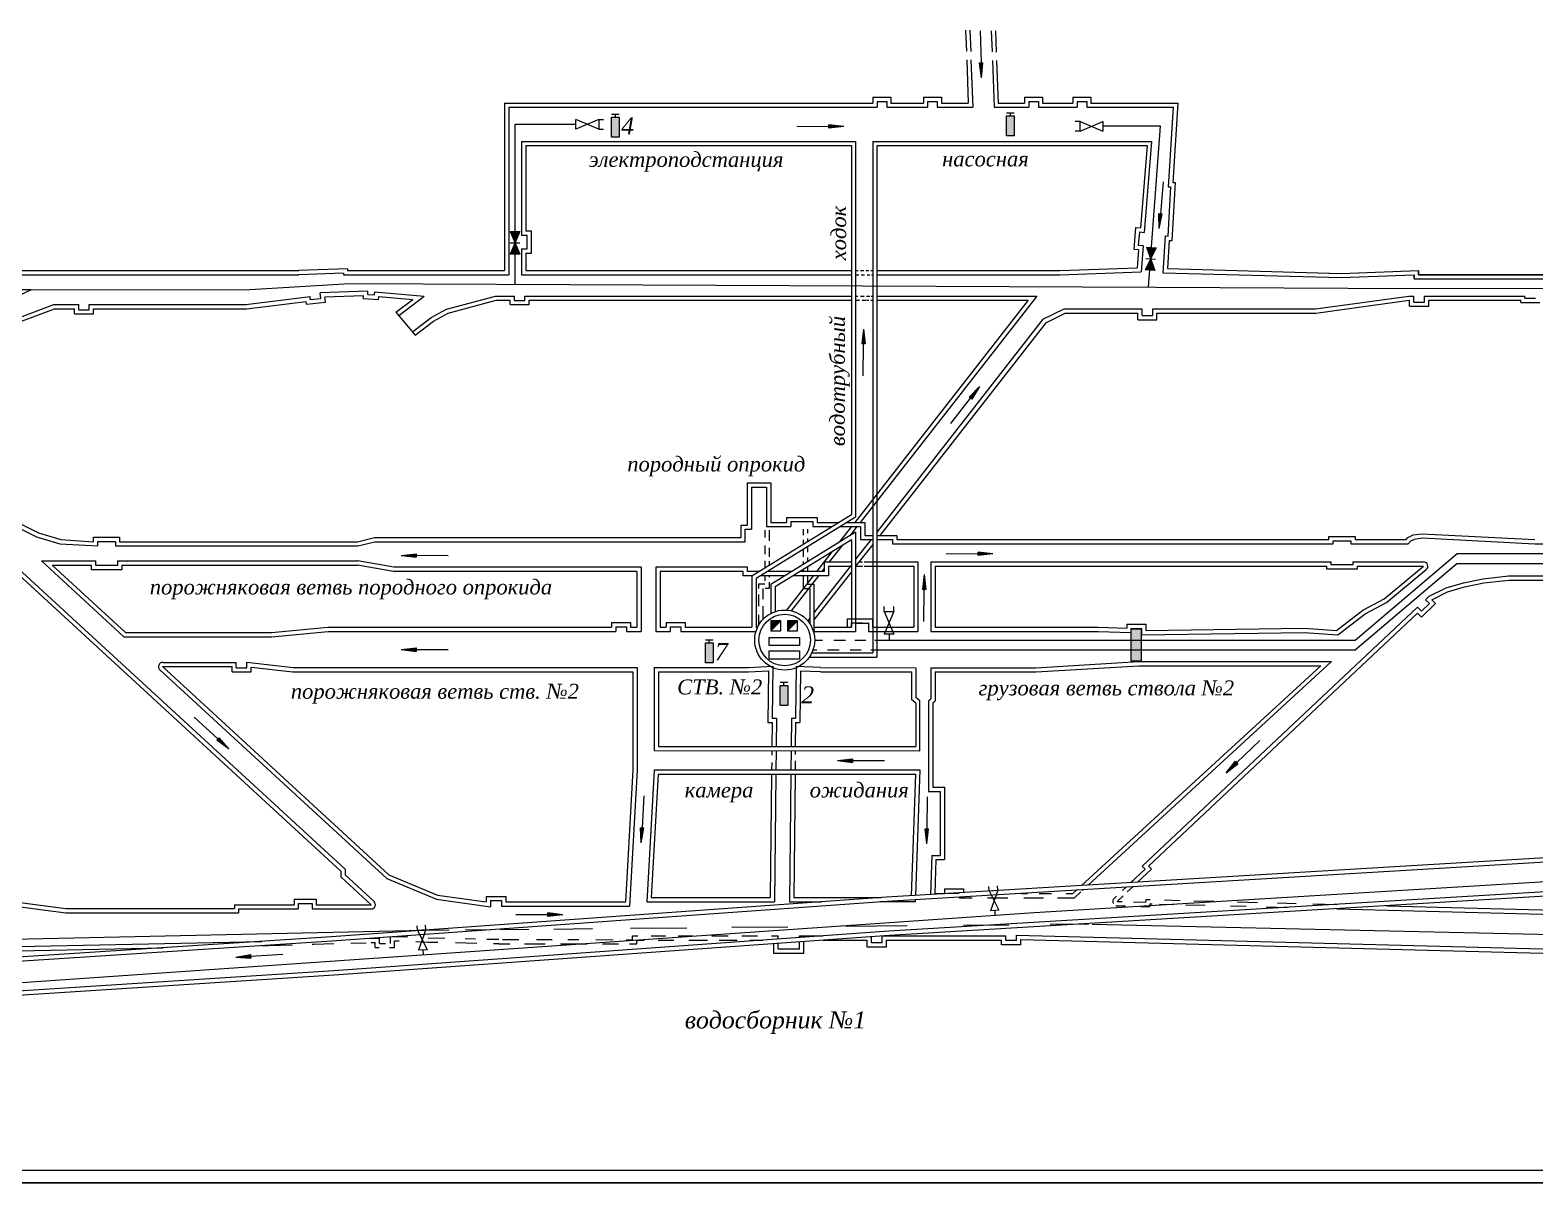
# Model space of a CAD drawing. Header units: millimetres. Extents: x -233 to 1249, y -32 to 414.
# Drawn here: x 407.6 to 760.8, y -32.4 to 238.2 of the extents above; entities that cross this region are included whole.
import ezdxf

# ---------------------------------------------------------------- set-up
doc = ezdxf.new("R2010")
doc.units = ezdxf.units.MM
for name, color, linetype, lineweight in [('Перемычки', 1, 'Continuous', 20), ('ПОТ', 1, 'Continuous', 20), ('Струя', 1, 'Continuous', 20)]:
    doc.layers.add(name, color=color, linetype=linetype, lineweight=lineweight)
doc.styles.get("Standard").update_dxf_attribs({"font": 'timesi.ttf'})

msp = doc.modelspace()

# ---------------------------------------------------------------- hatches: boundary and pattern name
for points in [[(581.46, 97.17), (583.79, 99.5), (581.46, 99.5)], [(585.38, 97.17), (587.71, 99.5), (585.38, 99.5)]]:
    msp.add_hatch(color=256).paths.add_polyline_path(points)
at = {"layer": 'Перемычки'}
h = msp.add_hatch(color=256, dxfattribs=at)
h.paths.add_polyline_path([(668.4, 97.66), (666.04, 97.66), (666.04, 95.03), (668.4, 95.03)])
h.paths.add_polyline_path([(668.4, 95.03), (666.04, 95.03), (666.04, 92.74), (668.4, 92.74)])
h.paths.add_polyline_path([(668.4, 92.74), (666.04, 92.74), (666.04, 90.08), (668.4, 90.08)])
at = {"layer": 'ПОТ'}
h = msp.add_hatch(color=256, dxfattribs=at)
h.paths.add_polyline_path([(545.91, 217.78), (544.08, 217.78), (544.08, 213.08), (545.91, 213.08)])
h.paths.add_polyline_path([(638.62, 218.09), (636.79, 218.09), (636.79, 213.39), (638.62, 213.39)])
h = msp.add_hatch(color=256, dxfattribs=at)
h.paths.add_polyline_path([(521.47, 190.97), (520.33, 190.97), (521.47, 188.31)])
h.paths.add_polyline_path([(522.6, 190.97), (521.47, 190.97), (521.47, 188.31)])
h = msp.add_hatch(color=256, dxfattribs=at)
h.paths.add_polyline_path([(521.47, 188.31), (521.47, 185.65), (522.6, 185.65)])
h.paths.add_polyline_path([(521.47, 188.31), (520.33, 185.65), (521.47, 185.65)])
h = msp.add_hatch(color=256, dxfattribs=at)
h.paths.add_polyline_path([(670.8, 187.17), (669.67, 187.24), (670.63, 184.51)])
h.paths.add_polyline_path([(671.93, 187.1), (670.8, 187.17), (670.63, 184.51)])
h = msp.add_hatch(color=256, dxfattribs=at)
h.paths.add_polyline_path([(670.63, 184.51), (670.47, 181.85), (671.6, 181.78)])
h.paths.add_polyline_path([(670.63, 184.51), (669.34, 181.92), (670.47, 181.85)])
for points in [[(567.92, 94.36), (566.1, 94.36), (566.1, 89.65), (567.92, 89.65)], [(585.47, 84.39), (583.65, 84.39), (583.65, 79.68), (585.47, 79.68)]]:
    msp.add_hatch(color=256, dxfattribs=at).paths.add_polyline_path(points)
at = {"layer": 'Струя'}
for points in [[(631.24, 230.53), (630.43, 230.5), (630.94, 227.04)], [(595.1, 216.01), (595.1, 215.2), (598.58, 215.59)], [(673.32, 195.07), (672.5, 195.14), (672.61, 191.64)], [(602.82, 164.56), (603.63, 164.56), (603.25, 168.04)], [(628, 152.04), (628.64, 151.54), (630.46, 154.53)], [(498.2, 114.46), (498.21, 115.28), (494.73, 114.89)], [(630.14, 115.68), (630.13, 114.86), (633.61, 115.26)], [(617.04, 106.93), (617.85, 106.93), (617.47, 110.41)], [(498.2, 92.35), (498.21, 93.17), (494.73, 92.77)], [(451.96, 72.11), (451.41, 71.51), (454.25, 69.45)], [(600.62, 66.3), (600.62, 67.12), (597.14, 66.73)], [(691.11, 65.98), (690.55, 66.57), (688.32, 63.88)], [(551.66, 50.91), (550.85, 50.96), (551.07, 47.46)], [(618.49, 50.69), (617.67, 50.69), (618.06, 47.21)], [(529.15, 30.97), (529.14, 30.15), (532.62, 30.55)], [(459.43, 20.35), (459.38, 21.17), (455.94, 20.55)]]:
    msp.add_hatch(color=1, dxfattribs=at).paths.add_polyline_path(points)

# ---------------------------------------------------------------- linework, layer by layer
for p, q in [((627.19, 238.22), (627.37, 233.24)), ((628.2, 238.2), (628.38, 233.22)), ((633.2, 238.07), (633.38, 233.09)), ((634.2, 238.05), (634.39, 233.07)), ((627.45, 231.24), (627.82, 221.1)), ((628.45, 231.21), (628.85, 220.1)), ((633.46, 231.09), (633.86, 220.1)), ((634.46, 231.06), (634.82, 221.1)), ((518.96, 221.1), (518.96, 181.79)), ((518.96, 221.1), (605.43, 221.1)), ((519.96, 220.1), (519.96, 180.79)), ((519.96, 220.1), (606.43, 220.1)), ((605.43, 222.48), (605.43, 221.1)), ((605.43, 222.48), (609.66, 222.48)), ((606.43, 221.48), (606.43, 220.1)), ((606.43, 221.48), (608.66, 221.48)), ((608.66, 221.48), (608.66, 220.1)), ((608.66, 220.1), (618.28, 220.1)), ((609.66, 222.48), (609.66, 221.1)), ((609.66, 221.1), (617.28, 221.1)), ((617.28, 222.48), (617.28, 221.1)), ((617.28, 222.48), (621.51, 222.48)), ((618.28, 221.48), (618.28, 220.1)), ((618.28, 221.48), (620.51, 221.48)), ((620.51, 221.48), (620.51, 220.1)), ((620.51, 220.1), (628.85, 220.1)), ((621.51, 222.48), (621.51, 221.1)), ((621.51, 221.1), (627.82, 221.1)), ((633.86, 220.1), (642.03, 220.1)), ((634.82, 221.1), (641.03, 221.1)), ((641.03, 222.48), (641.03, 221.1)), ((641.03, 222.48), (645.26, 222.48)), ((642.03, 221.48), (642.03, 220.1)), ((642.03, 221.48), (644.26, 221.48)), ((644.26, 221.48), (644.26, 220.1)), ((644.26, 220.1), (653.38, 220.1)), ((645.26, 222.48), (645.26, 221.1)), ((645.26, 221.1), (652.38, 221.1)), ((652.38, 222.48), (652.38, 221.1)), ((652.38, 222.48), (656.61, 222.48)), ((653.38, 221.48), (653.38, 220.1)), ((653.38, 221.48), (655.61, 221.48)), ((655.61, 221.48), (655.61, 220.1)), ((655.61, 220.1), (675.9, 220.1)), ((656.61, 222.48), (656.61, 221.1)), ((656.61, 221.1), (676.96, 221.1)), ((675.9, 220.1), (674.73, 201.42)), ((676.96, 221.1), (675.8, 202.42)), ((522.96, 212.1), (601.38, 212.1)), ((522.96, 212.1), (522.96, 190.02)), ((601.38, 212.1), (601.38, 123.88)), ((605.38, 212.1), (670.84, 212.1)), ((605.38, 212.1), (605.38, 92.04)), ((670.84, 212.1), (669.12, 190.74)), ((523.96, 211.1), (600.38, 211.1)), ((523.96, 211.1), (523.96, 191.02)), ((600.38, 211.1), (600.38, 124.44)), ((606.38, 211.1), (669.76, 211.1)), ((606.38, 211.1), (606.38, 91.04)), ((669.76, 211.1), (668.21, 191.82)), ((674.7, 189.85), (675.37, 201.42)), ((674.73, 201.42), (675.37, 201.42)), ((675.64, 188.8), (676.42, 202.42)), ((675.8, 202.42), (676.42, 202.42)), ((525.32, 191.02), (523.96, 191.02)), ((525.32, 185.84), (525.32, 191.02)), ((666.72, 186.74), (667.15, 191.91)), ((667.15, 191.91), (668.21, 191.82)), ((667.8, 187.65), (668.07, 190.83)), ((668.07, 190.83), (669.12, 190.74)), ((524.32, 190.02), (522.96, 190.02)), ((524.32, 186.84), (524.32, 190.02)), ((668.87, 187.56), (667.8, 187.65)), ((668.87, 187.56), (668.37, 181.46)), ((674, 189.89), (673.47, 181.26)), ((674, 189.89), (674.7, 189.85)), ((674.93, 188.84), (674.53, 182.23)), ((674.93, 188.84), (675.64, 188.8)), ((522.96, 186.84), (524.32, 186.84)), ((522.96, 186.84), (522.96, 180.79)), ((523.96, 185.84), (525.32, 185.84)), ((523.96, 185.84), (523.96, 181.79)), ((667.79, 186.65), (666.72, 186.74)), ((667.79, 186.65), (667.44, 182.41)), ((381.17, 180.79), (470.72, 180.79)), ((382.17, 181.79), (470.71, 181.79)), ((482.13, 182.2), (470.71, 181.79)), ((481.2, 181.17), (470.72, 180.79)), ((481.2, 181.17), (481.2, 180.79)), ((481.2, 180.79), (519.96, 180.79)), ((482.13, 182.2), (482.13, 181.79)), ((482.13, 181.79), (518.96, 181.79)), ((522.96, 180.79), (600.38, 180.79)), ((523.96, 181.79), (600.38, 181.79)), ((601.47, 181.79), (601.94, 181.79)), ((601.49, 180.79), (602.15, 180.79)), ((602.55, 181.79), (603.29, 181.79)), ((602.71, 180.79), (603.48, 180.79)), ((603.74, 181.79), (604.44, 181.79)), ((604.05, 180.79), (604.72, 180.79)), ((604.97, 181.79), (605.38, 181.79)), ((605.09, 180.79), (605.38, 180.79)), ((606.38, 181.79), (649.3, 181.79)), ((606.38, 180.79), (649.33, 180.79)), ((649.27, 181.79), (667.44, 182.41)), ((649.33, 180.79), (668.37, 181.46)), ((673.47, 181.26), (715.3, 180.11)), ((674.53, 182.23), (715.3, 181.11)), ((715.3, 181.11), (733.48, 181.81)), ((715.3, 180.11), (732.48, 180.76)), ((732.48, 180.76), (732.48, 179.79)), ((732.48, 179.79), (732.48, 180.76)), ((733.48, 181.81), (733.48, 180.79)), ((733.48, 180.79), (733.48, 181.81)), ((733.48, 180.79), (801.39, 180.79)), ((733.48, 180.79), (844.49, 180.79)), ((844.49, 180.79), (733.48, 180.79)), ((486.89, 176.91), (475.7, 176.51)), ((486.86, 176.14), (486.89, 176.91)), ((488.48, 176.06), (488.52, 176.79)), ((488.52, 176.79), (500.14, 175.77)), ((732.48, 179.79), (845.49, 179.79)), ((396.48, 167.51), (413.16, 173.79)), ((413.16, 173.79), (419.05, 173.79)), ((419.05, 172.58), (419.05, 173.79)), ((421.51, 172.58), (421.51, 173.79)), ((421.51, 173.79), (458.4, 173.79)), ((458.28, 173.79), (473.32, 175.64)), ((458.4, 172.79), (472.43, 174.53)), ((472.51, 173.85), (472.43, 174.53)), ((472.51, 173.85), (476.94, 174.33)), ((473.39, 174.95), (473.32, 175.64)), ((473.39, 174.95), (475.84, 175.22)), ((475.84, 175.22), (475.7, 176.51)), ((485.84, 175.87), (476.81, 175.55)), ((476.94, 174.33), (476.81, 175.55)), ((485.81, 175.19), (485.84, 175.87)), ((485.81, 175.19), (489.43, 175.01)), ((486.86, 176.14), (488.48, 176.06)), ((489.43, 175.01), (489.47, 175.7)), ((489.47, 175.7), (497.47, 175)), ((493.48, 171.99), (497.47, 175)), ((494.13, 171.22), (500.14, 175.77)), ((505.35, 172.73), (516.88, 175.79)), ((505.73, 171.8), (517.01, 174.79)), ((516.88, 175.79), (521.28, 175.79)), ((517.01, 174.79), (520.28, 174.79)), ((520.28, 173.77), (520.28, 174.79)), ((520.28, 173.77), (524.74, 173.77)), ((521.28, 174.77), (521.28, 175.79)), ((521.28, 174.77), (523.74, 174.77)), ((523.74, 174.77), (523.74, 175.79)), ((523.74, 175.79), (600.38, 175.79)), ((524.74, 173.77), (524.74, 174.79)), ((524.74, 174.79), (600.38, 174.79)), ((641.84, 174.79), (601.19, 122.66)), ((601.46, 175.79), (601.88, 175.79)), ((601.53, 174.79), (602.26, 174.79)), ((643.89, 175.79), (602.45, 122.66)), ((602.54, 175.79), (603.35, 175.79)), ((602.94, 174.79), (603.74, 174.79)), ((603.93, 174.79), (604.48, 174.79)), ((603.96, 175.79), (604.71, 175.79)), ((604.98, 174.79), (605.38, 174.79)), ((605, 175.79), (605.38, 175.79)), ((606.38, 175.79), (643.89, 175.79)), ((606.38, 174.79), (641.4, 174.79)), ((606.38, 174.79), (641.84, 174.79)), ((709.34, 172.79), (731.22, 175.79)), ((709.41, 171.79), (731.28, 174.79)), ((731.22, 175.79), (732.4, 175.79)), ((731.28, 174.79), (731.4, 174.79)), ((731.4, 173.38), (731.4, 174.79)), ((731.4, 173.38), (735.87, 173.38)), ((732.4, 174.38), (732.4, 175.79)), ((732.4, 174.38), (734.87, 174.38)), ((734.87, 174.38), (734.87, 175.79)), ((734.87, 175.79), (758.47, 175.79)), ((735.87, 173.38), (735.87, 174.79)), ((735.87, 174.79), (757.47, 174.79)), ((735.87, 174.79), (757.47, 174.79)), ((757.47, 174.3), (757.47, 174.79)), ((757.47, 174.3), (761.94, 174.3)), ((758.47, 175.3), (758.47, 175.79)), ((758.47, 175.3), (760.94, 175.3)), ((396.89, 166.59), (413.34, 172.79)), ((413.34, 172.79), (418.05, 172.79)), ((418.05, 171.58), (418.05, 172.79)), ((418.05, 171.58), (422.51, 171.58)), ((419.05, 172.58), (421.51, 172.58)), ((422.51, 171.58), (422.51, 172.79)), ((422.51, 172.79), (458.4, 172.79)), ((493.48, 171.99), (498.02, 166.64)), ((497.37, 167.4), (501.76, 170.73)), ((498.02, 166.64), (502.31, 169.89)), ((501.76, 170.73), (505.35, 172.73)), ((502.31, 169.89), (505.73, 171.8)), ((645.33, 170.33), (606.38, 120.39)), ((645.98, 169.53), (607.03, 119.6)), ((645.33, 170.33), (650.32, 172.79)), ((645.98, 169.53), (650.56, 171.79)), ((650.32, 172.79), (668.64, 172.79)), ((650.56, 171.79), (667.64, 171.79)), ((667.64, 170.22), (667.64, 171.79)), ((667.64, 170.22), (672.1, 170.22)), ((668.64, 171.22), (668.64, 172.79)), ((668.64, 171.22), (671.1, 171.22)), ((671.1, 171.22), (671.1, 172.79)), ((671.1, 172.79), (709.34, 172.79)), ((672.1, 170.22), (672.1, 171.79)), ((672.1, 171.79), (709.41, 171.79)), ((575.95, 131.93), (575.95, 122.02)), ((575.95, 131.93), (581.45, 131.93)), ((576.95, 130.93), (576.95, 121.02)), ((576.95, 130.93), (580.45, 130.93)), ((580.45, 130.93), (580.45, 121.66)), ((581.45, 131.93), (581.45, 122.66)), ((398.23, 124.7), (409.15, 119.28)), ((398.82, 125.51), (409.57, 120.19)), ((600.38, 124.44), (577, 110.03)), ((601.38, 123.88), (578, 109.47)), ((585.15, 123.83), (585.15, 122.66)), ((585.15, 123.83), (592.31, 123.83)), ((592.31, 123.83), (592.31, 122.66)), ((409.57, 120.19), (414.83, 118.61)), ((580.08, 120.83), (580.08, 119.14)), ((581.08, 120.83), (581.08, 118.35)), ((601.38, 120.36), (581.5, 108.1)), ((586.15, 122.83), (586.15, 121.66)), ((586.15, 122.83), (591.31, 122.83)), ((589.08, 121.05), (589.08, 119.68)), ((590.08, 121.05), (590.08, 120.11)), ((591.31, 122.83), (591.31, 121.66)), ((592.31, 122.66), (597.5, 122.66)), ((594.01, 121.66), (595.88, 121.66)), ((595.01, 122.66), (597.5, 122.66)), ((600.41, 121.66), (597.54, 117.99)), ((597.79, 121.66), (602.54, 121.66)), ((599.41, 122.66), (603.54, 122.66)), ((601.67, 121.66), (599.98, 119.49)), ((601.38, 120.36), (601.38, 97.04)), ((602.54, 121.66), (602.54, 118.6)), ((603.54, 122.66), (603.54, 119.6)), ((397.22, 117.43), (480.55, 40.8)), ((397.61, 118.43), (481.55, 41.24)), ((409.15, 119.28), (414.63, 117.61)), ((414.63, 117.61), (423.53, 117.12)), ((414.83, 118.61), (422.53, 118.12)), ((427.64, 117.12), (484.56, 117.12)), ((428.64, 118.12), (484.44, 118.12)), ((484.44, 118.12), (488.45, 119.1)), ((484.56, 117.12), (488.57, 118.1)), ((488.45, 119.1), (574.47, 119.1)), ((488.57, 118.1), (575.47, 118.1)), ((580.08, 117.21), (580.08, 115.2)), ((581.08, 116.69), (581.08, 114.54)), ((600.38, 118.57), (582.5, 107.54)), ((589.08, 118.57), (589.08, 117.47)), ((590.08, 118.89), (590.08, 118.09)), ((590.08, 116.91), (590.08, 115.69)), ((598.21, 117.23), (595.19, 113.35)), ((600.38, 118.57), (600.38, 98.04)), ((604.99, 118.6), (601.38, 113.98)), ((605.38, 117.48), (601.38, 112.35)), ((602.54, 118.6), (605.38, 118.6)), ((603.54, 119.6), (605.38, 119.6)), ((606.38, 119.6), (611.04, 119.6)), ((606.38, 118.6), (610.04, 118.6)), ((610.04, 118.6), (610.04, 117.6)), ((610.04, 117.6), (713.47, 117.6)), ((611.04, 119.6), (611.04, 118.6)), ((611.04, 118.6), (712.47, 118.6)), ((717.58, 117.6), (731.08, 117.6)), ((718.58, 118.6), (730.59, 118.6)), ((730.59, 118.6), (730.99, 119.12)), ((730.99, 119.12), (732.23, 119.69)), ((731.08, 117.6), (731.64, 118.32)), ((731.64, 118.32), (732.52, 118.73)), ((732.23, 119.69), (734.27, 120)), ((732.52, 118.73), (734.32, 118.99)), ((734.27, 120), (760.8, 118.6)), ((734.32, 118.99), (760.77, 117.6)), ((760.77, 117.6), (775.6, 117.6)), ((410.28, 113.62), (429.65, 95.79)), ((410.28, 113.62), (423.03, 113.62)), ((428.14, 113.62), (484.58, 113.62)), ((580.08, 113.62), (580.08, 111.93)), ((581.08, 113.54), (581.08, 112.54)), ((589.08, 116.3), (589.08, 114.58)), ((589.08, 113.5), (589.08, 112.77)), ((590.08, 114.4), (590.08, 113.39)), ((595.77, 115.72), (592.16, 111.09)), ((594.01, 113.35), (600.38, 113.35)), ((602.16, 113.35), (603.01, 113.35)), ((603.37, 113.35), (616.01, 113.35)), ((616.01, 113.35), (616.01, 97.04)), ((619.01, 113.35), (619.01, 97.04)), ((619.01, 113.35), (712.97, 113.35)), ((718.08, 113.35), (734.68, 113.35)), ((412.84, 112.62), (430.04, 96.79)), ((412.84, 112.62), (422.03, 112.62)), ((429.14, 112.62), (484.49, 112.62)), ((550, 111.1), (550, 98.04)), ((551, 112.1), (551, 97.04)), ((554.5, 112.1), (554.5, 97.04)), ((555.5, 111.1), (555.5, 98.04)), ((577, 110.03), (577, 98.04)), ((580.08, 110.09), (580.08, 108.95)), ((581.08, 111.37), (581.08, 111.09)), ((581.08, 110.09), (581.08, 109.77)), ((591.38, 110.09), (585.11, 102.06)), ((592.65, 110.09), (586.26, 101.9)), ((589.08, 111.6), (589.08, 111.09)), ((589.08, 110.09), (589.08, 107.14)), ((590.08, 112.21), (590.08, 111.09)), ((590.08, 110.09), (590.08, 108.14)), ((600.38, 112.69), (591.59, 101.42)), ((600.38, 111.07), (591.59, 99.8)), ((594.01, 111.84), (593.43, 111.09)), ((595.01, 112.35), (600.38, 112.35)), ((595.55, 112.35), (598.48, 112.35)), ((601.38, 112.35), (603.01, 112.35)), ((603.37, 112.35), (615.01, 112.35)), ((615.01, 112.35), (615.01, 98.04)), ((620.01, 112.35), (620.01, 98.04)), ((620.01, 112.35), (711.97, 112.35)), ((719.08, 112.35), (734.68, 112.35)), ((725.41, 104.71), (734.68, 112.35)), ((725.96, 103.87), (735.31, 111.58)), ((748.62, 109.43), (754.62, 110.1)), ((754.62, 110.1), (763.91, 110.1)), ((578, 109.47), (578, 98.04)), ((578.57, 108.14), (578.57, 107.15)), ((580.08, 108.14), (578.57, 108.14)), ((579.57, 107.14), (579.57, 104.64)), ((581.08, 107.14), (580.16, 107.14)), ((581.08, 108.62), (581.08, 107.14)), ((581.5, 108.1), (581.5, 101.29)), ((582.5, 107.54), (582.5, 101.71)), ((589.08, 107.14), (590.59, 107.14)), ((590.08, 108.14), (591.59, 108.14)), ((590.59, 107.14), (590.59, 98.92)), ((591.59, 108.14), (591.59, 96.57)), ((736, 105.3), (739.94, 107.31)), ((736.58, 104.48), (740.31, 106.38)), ((739.94, 107.31), (744.05, 108.48)), ((740.31, 106.38), (744.29, 107.51)), ((744.05, 108.48), (748.62, 109.43)), ((744.29, 107.51), (748.78, 108.44)), ((748.78, 108.44), (754.67, 109.1)), ((754.67, 109.1), (762.91, 109.1)), ((578.57, 105.72), (578.57, 102.99)), ((579.57, 102.95), (579.57, 99.82)), ((733.28, 102.74), (668.66, 41.97)), ((720.41, 102.07), (725.41, 104.71)), ((720.96, 101.22), (725.96, 103.87)), ((734.22, 101.8), (733.28, 102.74)), ((737.45, 103.6), (734.21, 100.39)), ((736.03, 103.61), (734.22, 101.8)), ((736, 105.3), (735.15, 104.5)), ((736.03, 103.61), (735.15, 104.5)), ((737.45, 103.6), (736.58, 104.48)), ((544.09, 99.13), (544.09, 98.04)), ((544.09, 99.13), (548.56, 99.13)), ((548.56, 99.13), (548.56, 98.04)), ((556.88, 99.13), (556.88, 98.04)), ((556.88, 99.13), (561.34, 99.13)), ((561.34, 99.13), (561.34, 98.04)), ((578.57, 100.98), (578.57, 98.44)), ((583.79, 99.5), (581.46, 97.17)), ((587.71, 99.5), (585.38, 97.17)), ((590.59, 100.14), (590.13, 99.54)), ((599.36, 100.03), (599.36, 98.04)), ((599.36, 100.03), (601.7, 100.03)), ((600.36, 99.03), (600.36, 98.04)), ((600.36, 99.03), (602.88, 99.03)), ((601.35, 99.01), (604.45, 99.01)), ((601.36, 100.04), (605.54, 100.04)), ((603.57, 100.03), (605.36, 100.03)), ((604.35, 99.03), (604.36, 99.03)), ((604.36, 99.05), (604.36, 97.04)), ((605.36, 100.03), (605.36, 98.04)), ((733.26, 101.35), (670.09, 41.94)), ((714.23, 97.29), (720.41, 102.07)), ((714.54, 96.26), (720.96, 101.22)), ((734.21, 100.39), (733.26, 101.35)), ((429.65, 95.79), (464.33, 95.79)), ((430.04, 96.79), (464.29, 96.79)), ((464.29, 96.79), (477.52, 98.04)), ((464.33, 95.79), (477.56, 97.04)), ((477.52, 98.04), (544.09, 98.04)), ((477.56, 97.04), (545.09, 97.04)), ((545.09, 98.13), (545.09, 97.04)), ((545.09, 98.13), (547.56, 98.13)), ((547.56, 98.13), (547.56, 97.04)), ((547.56, 97.04), (551, 97.04)), ((548.56, 98.04), (550, 98.04)), ((554.5, 97.04), (557.88, 97.04)), ((555.5, 98.04), (556.88, 98.04)), ((557.88, 98.13), (557.88, 97.04)), ((557.88, 98.13), (560.34, 98.13)), ((560.34, 98.13), (560.34, 97.04)), ((560.34, 97.04), (577, 97.04)), ((561.34, 98.04), (577, 98.04)), ((567.5, 97.04), (577.98, 97.04)), ((578, 98.04), (578.36, 98.04)), ((591.59, 98.04), (600.38, 98.04)), ((591.59, 97.04), (601.38, 97.04)), ((604.36, 97.04), (616.01, 97.04)), ((605.36, 98.04), (615.01, 98.04)), ((619.01, 97.04), (658.29, 97.04)), ((620.01, 98.04), (658.3, 98.04)), ((658.29, 97.04), (666, 96.79)), ((658.3, 98.04), (665, 97.82)), ((665, 98.73), (665, 97.82)), ((665, 98.73), (669.46, 98.73)), ((666, 97.73), (666, 96.79)), ((666, 97.73), (668.46, 97.73)), ((668.46, 97.73), (668.46, 96.23)), ((668.46, 96.23), (706.63, 96.82)), ((669.46, 98.73), (669.46, 97.24)), ((669.46, 97.24), (706.64, 97.82)), ((706.63, 96.82), (714.54, 96.26)), ((706.64, 97.82), (714.23, 97.29)), ((591.09, 92.04), (605.38, 92.04)), ((438.73, 88.79), (455.01, 88.79)), ((438.73, 88.79), (491.85, 39.92)), ((438.74, 89.79), (456.01, 89.79)), ((455.01, 87.53), (455.01, 88.79)), ((456.01, 88.53), (456.01, 89.79)), ((456.01, 88.53), (458.47, 88.53)), ((458.47, 88.53), (458.47, 89.81)), ((458.47, 89.81), (469.35, 88.59)), ((459.47, 87.53), (459.47, 88.66)), ((459.47, 88.66), (469.26, 87.59)), ((469.35, 88.59), (550.07, 88.56)), ((550.07, 88.56), (550.07, 64.53)), ((554.07, 88.56), (554.07, 69.06)), ((554.07, 88.56), (576.21, 88.55)), ((576.21, 88.55), (581.92, 88.88)), ((581.92, 88.88), (581.79, 76.69)), ((587.41, 88.79), (587.29, 76.69)), ((593.11, 88.55), (587.41, 88.79)), ((590.52, 91.04), (606.38, 91.04)), ((593.11, 88.55), (615.51, 88.54)), ((615.51, 88.54), (615.51, 81.53)), ((619.01, 88.54), (619.01, 81.2)), ((619.01, 88.54), (643.68, 88.54)), ((620.01, 88.54), (620.01, 88.54)), ((643.68, 88.54), (667.76, 89.96)), ((643.71, 87.54), (667.82, 88.96)), ((710.52, 88.96), (654.35, 37.39)), ((713.09, 89.96), (655.93, 37.48)), ((667.76, 89.96), (713.09, 89.96)), ((667.82, 88.96), (710.52, 88.96)), ((438.06, 88.05), (491.31, 39.06)), ((455.01, 87.53), (459.47, 87.53)), ((469.26, 87.59), (549.07, 87.56)), ((549.07, 87.56), (549.07, 64.57)), ((555.07, 87.56), (555.07, 70.06)), ((555.07, 87.56), (576.23, 87.55)), ((576.23, 87.55), (580.9, 87.82)), ((580.9, 87.82), (580.78, 75.69)), ((588.4, 87.75), (588.28, 75.69)), ((593.1, 87.54), (588.4, 87.75)), ((593.1, 87.54), (614.51, 87.54)), ((614.51, 87.54), (614.51, 81.06)), ((619.01, 87.54), (619.01, 87.54)), ((620.01, 87.54), (620.01, 80.74)), ((620.01, 87.54), (643.71, 87.54)), ((616.41, 80.77), (615.51, 81.53)), ((615.51, 80.22), (614.51, 81.06)), ((615.51, 80.22), (615.51, 70.05)), ((616.41, 69.05), (616.41, 80.77)), ((618.51, 80.78), (619.01, 81.2)), ((618.51, 80.78), (618.51, 59.47)), ((619.51, 80.32), (620.01, 80.74)), ((619.51, 80.32), (619.51, 60.47)), ((580.78, 75.69), (581.78, 75.69)), ((581.78, 75.69), (581.72, 70.06)), ((581.79, 76.69), (582.79, 76.69)), ((582.79, 76.69), (582.72, 70.05)), ((586.29, 76.69), (586.22, 70.07)), ((586.29, 76.69), (587.29, 76.69)), ((587.28, 75.69), (587.22, 70.06)), ((587.28, 75.69), (588.28, 75.69)), ((554.06, 70.06), (554.07, 70.06)), ((554.06, 69.06), (616.41, 69.05)), ((555.07, 70.06), (615.51, 70.05)), ((581.71, 69.06), (581.69, 67.98)), ((582.71, 69.05), (582.66, 64.55)), ((586.21, 69.07), (586.16, 64.57)), ((587.21, 69.06), (587.2, 68.15)), ((549.06, 64.51), (547.35, 33.56)), ((550.07, 64.49), (548.3, 32.56)), ((554.07, 64.4), (552.36, 33.56)), ((554.06, 64.56), (616.45, 64.55)), ((554.07, 64.56), (554.07, 64.4)), ((581.68, 66.25), (581.66, 64.56)), ((587.18, 66.64), (587.16, 64.56)), ((1104.15, 64.34), (608.63, 34.65)), ((616.45, 64.55), (615.41, 35.06)), ((555.02, 63.56), (553.42, 34.56)), ((555.01, 63.56), (615.41, 63.55)), ((581.65, 63.56), (581.34, 34.56)), ((582.65, 63.55), (582.33, 33.56)), ((586.15, 63.57), (585.83, 33.56)), ((587.15, 63.56), (586.84, 34.56)), ((1104.27, 63.34), (608.7, 33.65)), ((615.41, 63.55), (614.41, 35)), ((619.51, 60.47), (622.21, 60.47)), ((622.21, 60.47), (622.21, 43.47)), ((618.51, 59.47), (621.21, 59.47)), ((621.21, 59.47), (621.21, 44.47)), ((1105.25, 56.39), (609.15, 26.67)), ((1105.24, 55.38), (609.22, 25.67)), ((619.24, 44.47), (618.92, 35.27)), ((619.24, 44.47), (621.21, 44.47)), ((620.21, 43.47), (619.93, 35.54)), ((620.21, 43.47), (622.21, 43.47)), ((480.55, 40.8), (480.55, 39.44)), ((480.55, 39.44), (487.66, 32.9)), ((481.55, 41.24), (481.55, 39.88)), ((481.55, 39.88), (488.34, 33.63)), ((491.31, 39.06), (502.99, 34.19)), ((491.85, 39.92), (503.25, 35.16)), ((669.36, 41.25), (665.99, 38.09)), ((670.79, 41.22), (667.55, 38.18)), ((668.66, 41.97), (669.36, 41.25)), ((670.09, 41.94), (670.79, 41.22)), ((619.93, 35.54), (622.2, 35.54)), ((622.2, 36.63), (622.2, 35.54)), ((622.2, 36.63), (626.67, 36.63)), ((623.2, 35.63), (623.2, 35.52)), ((623.2, 35.63), (625.67, 35.63)), ((626.67, 36.63), (626.67, 35.73)), ((640.29, 35.54), (641.71, 35.54)), ((644.44, 35.54), (647.36, 35.54)), ((650.75, 35.54), (652.34, 35.54)), ((653.18, 36.32), (652.34, 35.54)), ((654.23, 35.92), (652.73, 34.54)), ((654.76, 36.41), (654.53, 36.2)), ((664.85, 37.02), (664, 36.21)), ((666.41, 37.11), (665.14, 35.92)), ((391.08, 34.24), (416.01, 30.99)), ((391.35, 35.21), (416.02, 32)), ((416.02, 32), (455.56, 32)), ((455.56, 32.9), (469.56, 32.9)), ((455.56, 32.9), (455.56, 32)), ((456.56, 32.9), (456.56, 32.9)), ((456.56, 31.91), (470.56, 31.9)), ((456.56, 31.91), (456.56, 30.99)), ((469.56, 34.2), (469.56, 32.9)), ((469.56, 34.2), (474.79, 34.2)), ((470.56, 33.2), (470.56, 31.9)), ((470.56, 33.2), (473.79, 33.2)), ((473.79, 33.2), (473.79, 31.9)), ((473.79, 31.9), (487.66, 31.9)), ((474.79, 34.2), (474.79, 32.9)), ((474.79, 32.9), (487.66, 32.9)), ((608.63, 34.65), (478.39, 25.35)), ((608.7, 33.65), (478.45, 24.35)), ((502.99, 34.19), (515.69, 32.43)), ((503.25, 35.16), (514.69, 33.58)), ((514.69, 34.85), (514.69, 33.58)), ((514.69, 34.85), (519.25, 34.85)), ((515.69, 33.85), (515.69, 32.43)), ((515.69, 33.85), (518.25, 33.85)), ((518.25, 33.85), (518.25, 32.57)), ((518.25, 32.57), (548.3, 32.56)), ((519.25, 34.85), (519.25, 33.57)), ((519.25, 33.57), (547.35, 33.56)), ((552.36, 33.56), (582.33, 33.56)), ((553.42, 34.56), (581.34, 34.56)), ((585.83, 33.56), (593.33, 33.56)), ((586.84, 34.56), (607.38, 34.56)), ((615.36, 33.56), (607.11, 33.56)), ((615.37, 34.05), (615.36, 33.56)), ((625.67, 34.67), (625.67, 34.54)), ((625.67, 34.54), (628.71, 34.54)), ((632.29, 34.54), (637.13, 34.54)), ((640.84, 34.54), (645.46, 34.54)), ((648.79, 34.54), (652.73, 34.54)), ((662.58, 34.88), (662.05, 34.38)), ((662.71, 32.65), (664.75, 32.6)), ((664.13, 34.97), (662.73, 33.65)), ((662.73, 33.65), (663.89, 33.62)), ((666.61, 33.55), (669.44, 33.48)), ((668.26, 32.51), (670.4, 32.45)), ((669.46, 34.13), (669.44, 33.48)), ((669.46, 34.13), (670.49, 34.11)), ((670.43, 33.11), (670.4, 32.45)), ((670.43, 33.11), (670.98, 33.09)), ((672.72, 33.05), (676, 32.96)), ((673.85, 34.02), (677.57, 33.92)), ((678.77, 32.89), (683.41, 32.77)), ((680.77, 33.84), (685.49, 33.71)), ((689.37, 32.61), (693.05, 32.52)), ((690.97, 33.57), (695.71, 33.45)), ((697.75, 32.39), (702.64, 32.27)), ((700.41, 33.33), (704.8, 33.21)), ((708.64, 33.11), (714.28, 32.96)), ((714.3, 31.96), (842.13, 28.63)), ((725.94, 32.66), (842.23, 29.63)), ((416.01, 30.99), (456.56, 30.99)), ((478.39, 25.35), (361.26, 17.8)), ((609.15, 26.67), (478.93, 17.37)), ((609.22, 25.67), (479, 16.37)), ((487.41, 24.99), (489.62, 25.05)), ((489.62, 23.82), (489.62, 25.05)), ((492.18, 23.82), (492.18, 25.33)), ((496.27, 25.24), (492.85, 25.38)), ((504.98, 24.96), (501.02, 25.04)), ((512.12, 24.81), (509.75, 24.86)), ((517.67, 24.7), (514.79, 24.76)), ((549.01, 25.56), (550.27, 25.56)), ((549.01, 24.68), (549.01, 25.56)), ((550.01, 25.56), (550.01, 25.56)), ((553.39, 25.56), (556.76, 25.56)), ((559.77, 25.56), (563.14, 25.56)), ((567.66, 25.56), (571.47, 25.56)), ((574.66, 25.56), (578.33, 25.56)), ((581.59, 25.56), (583.17, 25.56)), ((583.17, 24.81), (583.17, 25.56)), ((588.22, 25.56), (593.61, 25.56)), ((588.22, 25.17), (588.22, 25.56)), ((605.07, 23.93), (605.07, 25.37)), ((607.64, 23.93), (607.64, 25.56)), ((607.64, 25.56), (636.6, 25.55)), ((636.6, 24.47), (636.6, 25.55)), ((639.16, 24.47), (639.16, 25.76)), ((639.16, 25.76), (839.23, 20.55)), ((640.16, 23.47), (640.16, 24.73)), ((640.16, 24.73), (838.17, 19.58)), ((478.45, 24.35), (360.53, 16.75)), ((401.12, 23), (461.98, 24.29)), ((401.13, 22), (438.82, 22.8)), ((462.02, 23.29), (463.57, 23.33)), ((463.57, 23.33), (469.22, 23.51)), ((473.84, 23.66), (474.23, 23.67)), ((474.23, 23.67), (478.93, 23.79)), ((478.54, 24.36), (478.45, 24.35)), ((482.93, 23.88), (486.47, 23.97)), ((487.7, 24), (488.62, 24.02)), ((488.62, 22.82), (488.62, 24.02)), ((488.62, 22.82), (489.54, 22.82)), ((489.62, 23.82), (491.03, 23.82)), ((492, 22.82), (493.18, 22.82)), ((493.18, 22.82), (493.18, 24.37)), ((494.22, 24.32), (493.18, 24.37)), ((500.98, 24.04), (498.14, 24.16)), ((503.28, 23.99), (500.98, 24.04)), ((512.45, 23.8), (507.49, 23.91)), ((517.66, 23.7), (516.39, 23.72)), ((517.66, 23.7), (520.22, 23.69)), ((518.49, 24.69), (522.32, 24.69)), ((523.69, 23.69), (528.53, 23.69)), ((526.51, 24.69), (530.15, 24.69)), ((532.08, 23.69), (538.4, 23.69)), ((533.82, 24.69), (536.42, 24.69)), ((540.43, 24.69), (544.48, 24.68)), ((541.97, 23.69), (545.75, 23.68)), ((547.53, 24.68), (549.01, 24.68)), ((548.28, 23.68), (550.01, 23.68)), ((550.01, 23.68), (550.01, 24.56)), ((550.01, 24.56), (551.74, 24.56)), ((555.06, 24.56), (558.71, 24.56)), ((562.22, 24.56), (566.63, 24.56)), ((569.38, 24.56), (573.56, 24.56)), ((576.58, 24.56), (579.62, 24.56)), ((582.17, 21.45), (582.17, 23.74)), ((589.22, 21.45), (582.17, 21.45)), ((583.17, 22.45), (583.17, 23.81)), ((588.22, 22.45), (583.17, 22.45)), ((588.22, 22.45), (588.22, 24.17)), ((589.22, 21.45), (589.22, 24.24)), ((593.64, 24.56), (604.07, 24.56)), ((604.07, 22.93), (604.07, 24.56)), ((608.64, 22.93), (604.07, 22.93)), ((607.64, 23.93), (605.07, 23.93)), ((608.64, 22.93), (608.64, 24.56)), ((608.64, 24.56), (635.6, 24.55)), ((635.6, 23.47), (635.6, 24.55)), ((640.16, 23.47), (635.6, 23.47)), ((639.16, 24.47), (636.6, 24.47)), ((478.93, 17.37), (361.14, 9.78)), ((479, 16.37), (362.2, 8.85)), ((-230.35, -29.41), (1245.75, -29.41))]:
    msp.add_line(p, q)
at = {"lineweight": 30}
msp.add_line((-233.35, -32.41), (1248.75, -32.41), dxfattribs=at)
for points in [[(574.47, 119.1), (574.47, 122.02), (575.95, 122.02)], [(575.47, 118.1), (575.47, 121.02), (576.95, 121.02)], [(580.45, 121.66), (586.15, 121.66)], [(581.45, 122.66), (585.15, 122.66)], [(591.31, 121.66), (594.01, 121.66)], [(422.53, 118.12), (422.53, 119.19), (428.64, 119.19), (428.64, 118.12)], [(423.53, 117.12), (423.53, 118.19), (427.64, 118.19), (427.64, 117.12)], [(712.47, 118.6), (712.47, 119.35), (718.58, 119.35), (718.58, 118.6)], [(713.47, 117.6), (713.47, 118.35), (717.58, 118.35), (717.58, 117.6)], [(428.14, 113.62), (428.14, 112.49), (423.03, 112.49), (423.03, 113.62)], [(551, 112.1), (493.02, 112.1), (484.58, 113.62)], [(594.01, 113.35), (594.01, 111.09), (588.26, 111.09)], [(718.08, 113.35), (718.08, 112.65), (712.97, 112.65), (712.97, 113.35)], [(429.14, 112.62), (429.14, 111.49), (422.03, 111.49), (422.03, 112.62)], [(429.14, 112.62), (429.14, 111.49), (422.03, 111.49), (422.03, 112.62)], [(550, 111.1), (492.93, 111.1), (484.49, 112.62)], [(567.97, 112.1), (554.5, 112.1)], [(567.97, 111.1), (555.5, 111.1)], [(578.73, 111.09), (575.97, 111.09), (575.97, 112.1), (567.97, 112.1)], [(577.11, 110.09), (574.97, 110.09), (574.97, 111.1), (567.97, 111.1)], [(584.73, 110.09), (579.01, 110.09)], [(586.35, 111.09), (580.64, 111.09)], [(595.01, 112.35), (595.01, 110.09), (586.64, 110.09)], [(719.08, 112.35), (719.08, 111.65), (711.97, 111.65), (711.97, 112.35)]]:
    msp.add_lwpolyline(points)
for points in [[(583.79, 99.5), (581.46, 99.5), (581.46, 97.17), (583.79, 97.17)], [(587.71, 99.5), (585.38, 99.5), (585.38, 97.17), (587.71, 97.17)], [(581.09, 95.65), (588.17, 95.65), (588.17, 93.71), (581.09, 93.71)], [(581.09, 92.5), (588.17, 92.5), (588.17, 90.56), (581.09, 90.56)]]:
    msp.add_lwpolyline(points, close=True)
for radius in [7.04, 6.04]:
    msp.add_circle((584.72, 95.03), radius)
for centre, start, end in [((734.68, 112.35), 309.5009, 90), ((438.74, 88.79), 90, 227.3817), ((487.66, 32.9), 269.9768, 47.3817), ((662.73, 33.65), 133.2367, 205.5718), ((662.73, 33.65), 251.318, 268.5079)]:
    msp.add_arc(centre, 1, start, end)
at = {"layer": 'Перемычки'}
msp.add_lwpolyline([(666.04, 97.66), (668.4, 97.66), (668.4, 90.08), (666.04, 90.08)], close=True, dxfattribs=at)
at = {"layer": 'ПОТ'}
for p, q in [((521.47, 178.53), (521.47, 216.14)), ((521.47, 216.14), (535.74, 216.14)), ((541.07, 217.27), (535.74, 215)), ((541.07, 215), (535.74, 217.27)), ((541.07, 217.27), (542.21, 217.27)), ((544.08, 218.52), (545.9, 218.52)), ((544.99, 217.78), (544.99, 218.52)), ((636.79, 218.83), (638.61, 218.83)), ((637.7, 218.09), (637.7, 218.83)), ((654.07, 216.77), (652.93, 216.77)), ((654.07, 214.5), (659.4, 216.77)), ((654.07, 216.77), (659.4, 214.5)), ((672.94, 215.63), (659.4, 215.63)), ((670.14, 177.87), (672.94, 215.63)), ((541.07, 215), (542.21, 215)), ((654.07, 214.5), (652.93, 214.5)), ((520.33, 190.97), (522.6, 185.65)), ((522.6, 190.97), (520.33, 185.65)), ((669.67, 187.24), (671.6, 181.78)), ((671.93, 187.1), (669.34, 181.92)), ((407.88, 177.24), (270.13, 177.24)), ((407.88, 177.24), (398.24, 172.66)), ((407.88, 177.24), (459.18, 177.33)), ((459.18, 177.33), (482.67, 178.71)), ((482.67, 178.71), (671.82, 177.87)), ((671.82, 177.87), (731.9, 177.58)), ((731.9, 177.58), (865.18, 177.92)), ((718.63, 95.03), (742.54, 115.31)), ((742.54, 115.31), (961.51, 115.31)), ((718.61, 92.74), (742.5, 113.01)), ((742.5, 113.01), (937.42, 113.01)), ((608.07, 101.75), (608.07, 102.9)), ((610.34, 101.75), (610.34, 102.9)), ((608.07, 101.75), (610.34, 96.43)), ((610.34, 101.75), (608.07, 96.43)), ((609.21, 96.43), (609.21, 95.03)), ((566.1, 95.1), (567.92, 95.1)), ((567.01, 94.36), (567.01, 95.1)), ((591.38, 92.74), (592.3, 92.74)), ((591.76, 95.03), (593.6, 95.03)), ((594.76, 92.74), (597.53, 92.74)), ((596.28, 95.03), (598.96, 95.03)), ((600.11, 92.74), (602.67, 92.74)), ((601.16, 95.03), (603.74, 95.03)), ((604.97, 92.74), (718.61, 92.74)), ((605.87, 95.03), (718.63, 95.03)), ((583.65, 85.13), (585.47, 85.13)), ((584.56, 84.39), (584.56, 85.13)), ((643.27, 31.03), (865.31, 44.54)), ((632.71, 36.18), (632.65, 37.2)), ((632.71, 36.18), (635.01, 31.59)), ((634.72, 36.31), (633, 31.46)), ((634.72, 36.31), (634.66, 37.32)), ((341.43, 10.23), (643.27, 31.03)), ((634.01, 31.52), (634.07, 30.39)), ((647.04, 28.3), (654.32, 28.37)), ((654.32, 28.37), (656.04, 28.33)), ((656.9, 28.31), (902, 22.77)), ((390.47, 24.52), (500.17, 26.91)), ((498.51, 26.94), (498.45, 27.95)), ((498.51, 26.94), (500.81, 22.34)), ((500.52, 27.06), (498.8, 22.21)), ((500.17, 26.91), (505.97, 26.96)), ((500.52, 27.06), (500.46, 28.07)), ((509.75, 27), (515.76, 27.05)), ((518.06, 27.08), (524.69, 27.14)), ((530.54, 27.19), (539.63, 27.28)), ((548.55, 27.37), (561.73, 27.49)), ((572.34, 27.59), (585.44, 27.72)), ((599.11, 27.85), (613.49, 27.98)), ((626.71, 28.11), (637.3, 28.21)), ((499.81, 22.28), (499.87, 21.15))]:
    msp.add_line(p, q, dxfattribs=at)
at = {"layer": 'ПОТ', "lineweight": 18}
for p, q in [((520.33, 188.31), (522.6, 188.31)), ((669.5, 184.58), (671.77, 184.44))]:
    msp.add_line(p, q, dxfattribs=at)
at = {"layer": 'ПОТ'}
for points in [[(535.74, 215), (535.74, 217.27)], [(541.07, 217.27), (541.07, 215)], [(654.07, 214.5), (654.07, 216.77)], [(659.4, 216.77), (659.4, 214.5)], [(520.33, 190.97), (522.6, 190.97)], [(669.67, 187.24), (671.93, 187.1)], [(522.6, 185.65), (520.33, 185.65)], [(671.6, 181.78), (669.34, 181.92)], [(608.07, 101.75), (610.34, 101.75)], [(610.34, 96.43), (608.07, 96.43)], [(632.71, 36.18), (634.72, 36.31)], [(635.01, 31.59), (633, 31.46)], [(498.51, 26.94), (500.52, 27.06)], [(500.81, 22.34), (498.8, 22.21)]]:
    msp.add_lwpolyline(points, dxfattribs=at)
for points in [[(544.08, 217.78), (545.91, 217.78), (545.91, 213.08), (544.08, 213.08)], [(636.79, 218.09), (638.62, 218.09), (638.62, 213.39), (636.79, 213.39)], [(566.1, 94.36), (567.92, 94.36), (567.92, 89.65), (566.1, 89.65)], [(583.65, 84.39), (585.47, 84.39), (585.47, 79.68), (583.65, 79.68)]]:
    msp.add_lwpolyline(points, close=True, dxfattribs=at)
at = {"layer": 'Струя'}
for p, q in [((630.6, 238.02), (630.84, 230.52)), ((630.43, 230.5), (631.24, 230.53)), ((630.94, 227.04), (630.43, 230.5)), ((630.94, 227.04), (631.24, 230.53)), ((587.59, 215.64), (595.1, 215.6)), ((598.58, 215.59), (595.1, 216.01)), ((595.1, 215.2), (595.1, 216.01)), ((598.58, 215.59), (595.1, 215.2)), ((673.56, 202.58), (672.91, 195.1)), ((672.61, 191.64), (672.5, 195.14)), ((672.5, 195.14), (673.32, 195.07)), ((672.61, 191.64), (673.32, 195.07)), ((603.25, 168.04), (602.82, 164.56)), ((603.25, 168.04), (603.63, 164.56)), ((603.63, 164.56), (602.82, 164.56)), ((603.18, 157.06), (603.23, 164.56)), ((630.46, 154.53), (628, 152.04)), ((628.64, 151.54), (628, 152.04)), ((630.46, 154.53), (628.64, 151.54)), ((623.7, 145.87), (628.32, 151.79)), ((494.73, 114.89), (498.21, 115.28)), ((494.73, 114.89), (498.2, 114.46)), ((498.21, 115.28), (498.2, 114.46)), ((505.71, 114.83), (498.2, 114.87)), ((622.63, 115.31), (630.13, 115.27)), ((630.13, 114.86), (630.14, 115.68)), ((633.61, 115.26), (630.13, 114.86)), ((633.61, 115.26), (630.14, 115.68)), ((617.47, 110.41), (617.04, 106.93)), ((617.47, 110.41), (617.85, 106.93)), ((617.85, 106.93), (617.04, 106.93)), ((617.4, 99.42), (617.44, 106.93)), ((494.73, 92.77), (498.21, 93.17)), ((494.73, 92.77), (498.2, 92.35)), ((498.21, 93.17), (498.2, 92.35)), ((505.71, 92.72), (498.2, 92.76)), ((446.16, 76.89), (451.69, 71.81)), ((451.41, 71.51), (451.96, 72.11)), ((454.25, 69.45), (451.41, 71.51)), ((454.25, 69.45), (451.96, 72.11)), ((696.27, 71.46), (690.83, 66.28)), ((597.14, 66.73), (600.62, 67.12)), ((600.62, 67.12), (600.62, 66.3)), ((597.14, 66.73), (600.62, 66.3)), ((608.13, 66.68), (600.62, 66.71)), ((688.32, 63.88), (690.55, 66.57)), ((688.32, 63.88), (691.11, 65.98)), ((690.55, 66.57), (691.11, 65.98)), ((551.66, 58.43), (551.25, 50.94)), ((618.13, 58.2), (618.08, 50.69)), ((551.07, 47.46), (550.85, 50.96)), ((550.85, 50.96), (551.66, 50.91)), ((551.07, 47.46), (551.66, 50.91)), ((618.06, 47.21), (617.67, 50.69)), ((617.67, 50.69), (618.49, 50.69)), ((618.06, 47.21), (618.49, 50.69)), ((521.64, 30.6), (529.15, 30.56)), ((529.14, 30.15), (529.15, 30.97)), ((532.62, 30.55), (529.14, 30.15)), ((532.62, 30.55), (529.15, 30.97)), ((466.9, 21.22), (459.41, 20.76)), ((455.94, 20.55), (459.38, 21.17)), ((455.94, 20.55), (459.43, 20.35)), ((459.38, 21.17), (459.43, 20.35))]:
    msp.add_line(p, q, dxfattribs=at)

# ---------------------------------------------------------------- texts
for s, height, p in [('электроподстанция', 3.5, (538.73, 206.1)), ('насосная', 3.5, (621.67, 206.22)), ('породный опрокид', 3.5, (547.78, 134.6)), ('порожняковая ветвь породного опрокида', 3.5, (435.71, 105.73)), ('порожняковая ветвь ств. №2', 3.5, (468.82, 81.25)), ('СТВ. №2', 3.5, (559.49, 82.27)), ('грузовая ветвь ствола №2', 3.5, (630.24, 82.04)), ('камера          ожидания', 3.5, (561.26, 58.07)), ('водосборник №1', 4, (561.28, 3.85))]:
    msp.add_text(s, height=height).set_placement(p)
for s, p in [('ходок', (599.14, 184.18)), ('водотрубный', (598.84, 140.56))]:
    msp.add_text(s, height=3.5, rotation=90).set_placement(p)
at = {"layer": 'ПОТ'}
for s, p in [('4', (546.34, 213.72)), ('7', (568.36, 90.3)), ('2', (588.61, 80.15))]:
    msp.add_text(s, height=4, dxfattribs=at).set_placement(p)

doc.saveas('drawing.dxf')
